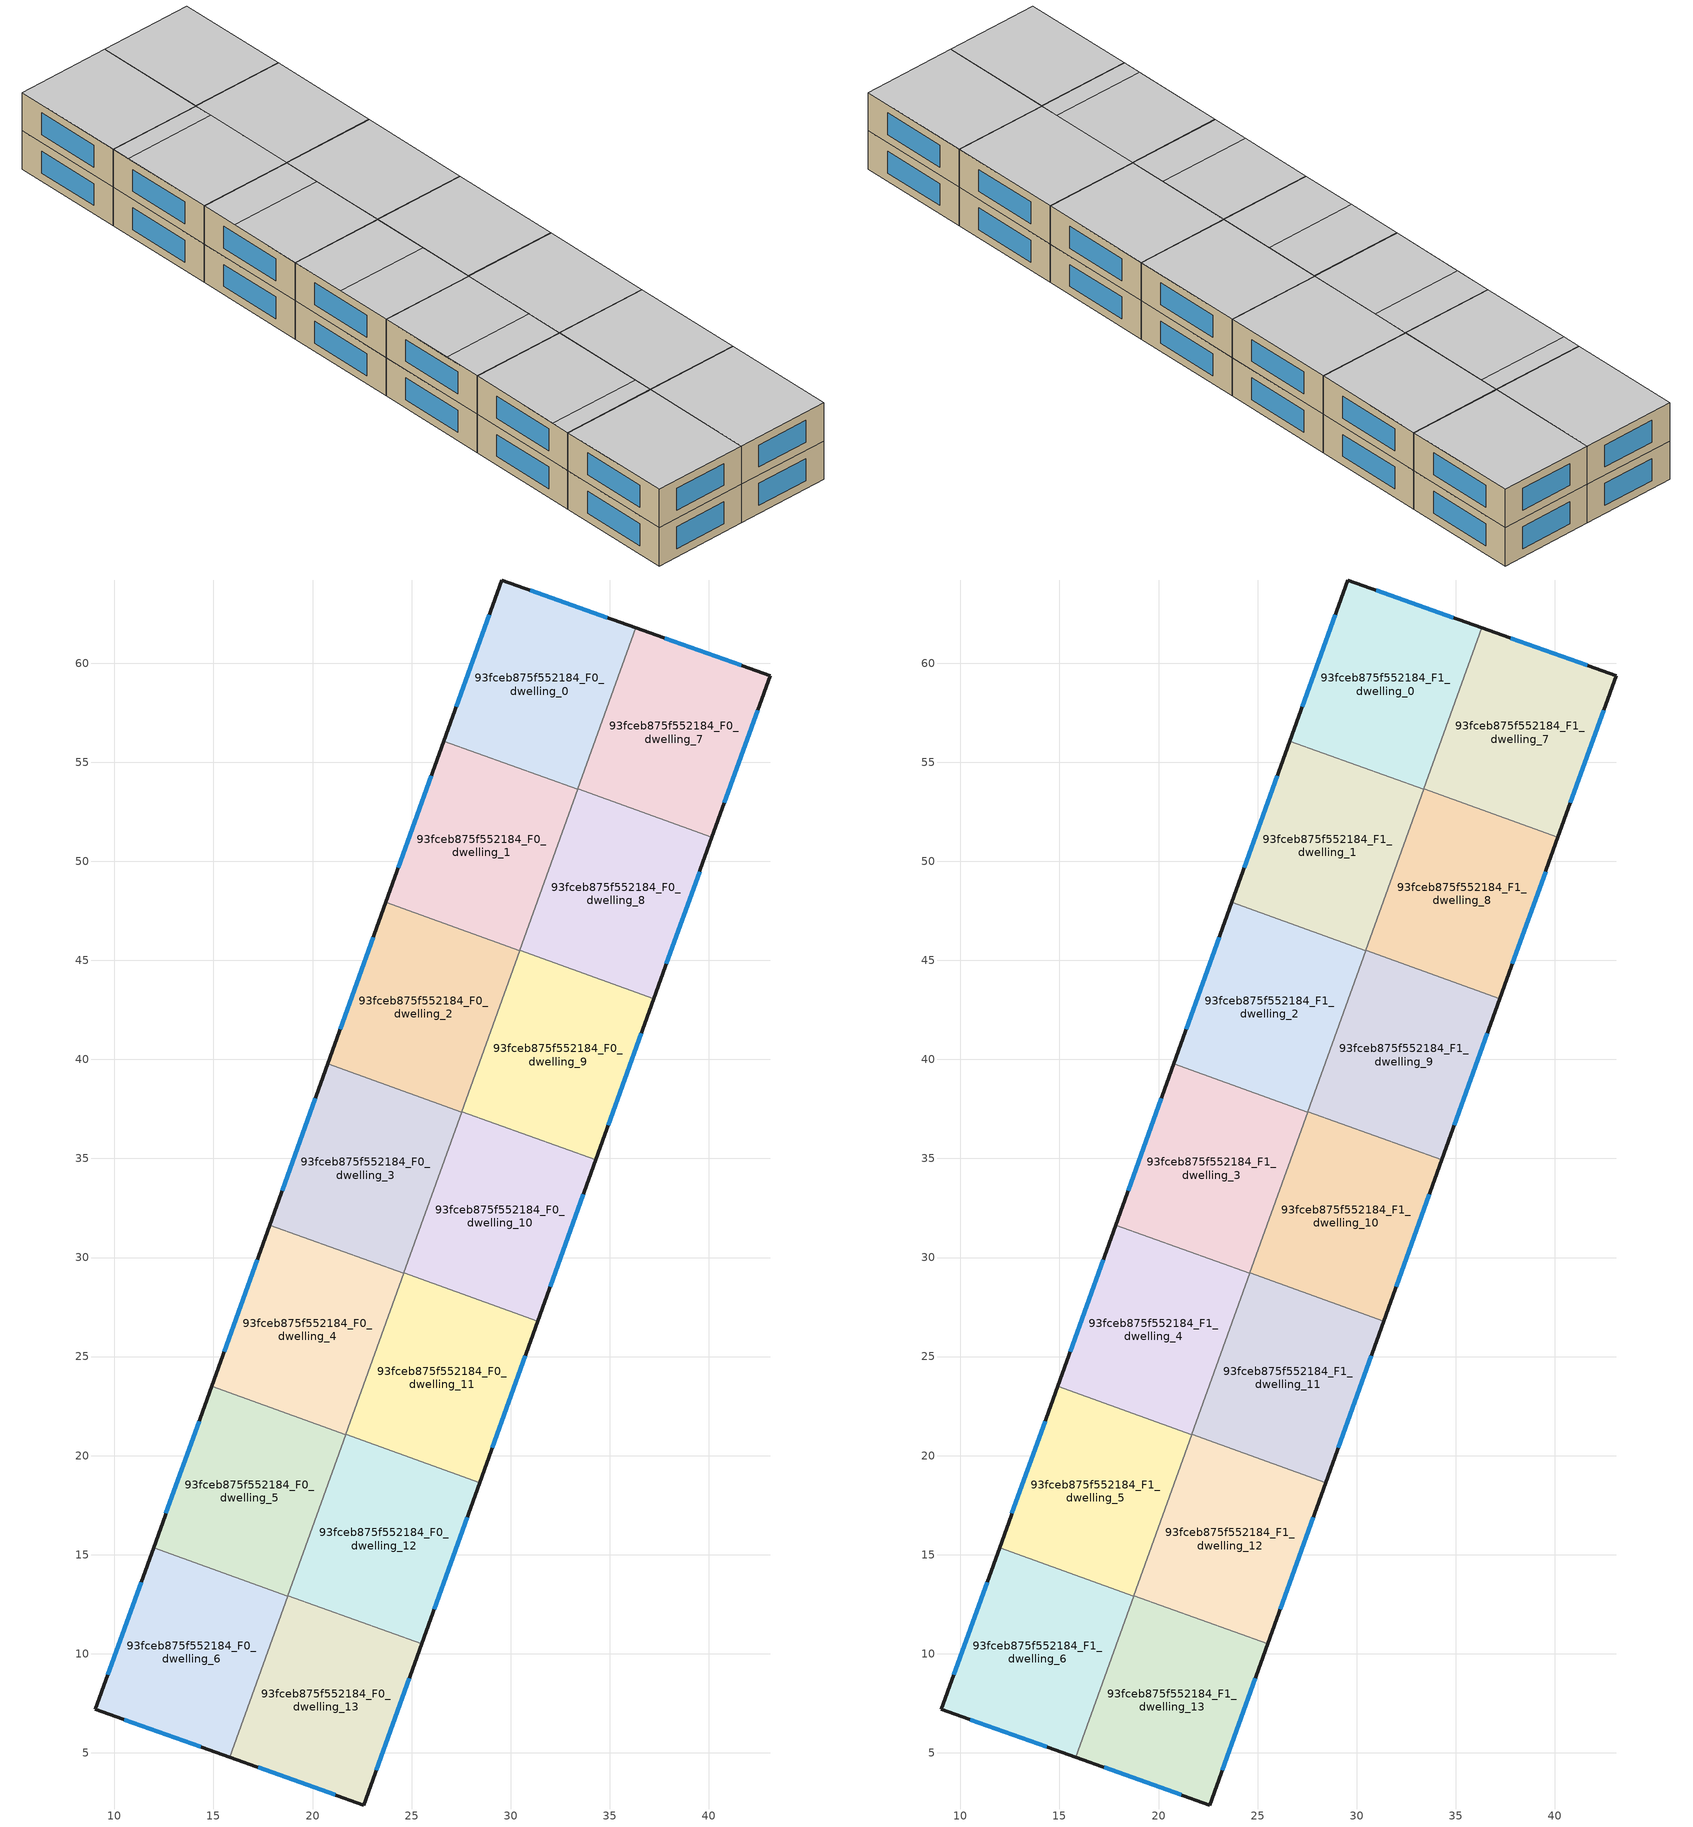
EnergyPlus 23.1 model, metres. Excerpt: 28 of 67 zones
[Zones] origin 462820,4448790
93fceb875f552184_F0_dwelling_0
 floor ground (EU_floor_Construction): 36.32,61.79 33.39,53.63 26.62,56.07 29.55,64.2 z0
 wall outside (EU_wall_Construction): 36.32,61.79 29.55,64.2 26.62,56.07 z0:3
 wall to 93fceb875f552184_F0_dwelling_1 (EU_wall_Construction): 26.62,56.07 33.39,53.63 z0:3
 wall to 93fceb875f552184_F0_dwelling_7 (EU_wall_Construction): 33.4,53.65 36.32,61.79 z0:3
 wall to 93fceb875f552184_F0_dwelling_8 (EU_wall_Construction): 33.39,53.63 33.4,53.65 z0:3
 window (EU_Window_Construction): 34.87,62.3 31,63.68 / 28.92,62.46 27.25,57.81 z0.64:2.36
93fceb875f552184_F0_dwelling_1
 floor ground (EU_floor_Construction): 33.39,53.63 30.46,45.49 23.69,47.92 26.62,56.07 z0
 wall outside (EU_wall_Construction): 26.62,56.07 23.69,47.92 z0:3
 wall to 93fceb875f552184_F0_dwelling_2 (EU_wall_Construction): 23.69,47.92 30.46,45.49 z0:3
 wall to 93fceb875f552184_F0_dwelling_8 (EU_wall_Construction): 30.47,45.51 33.39,53.63 z0:3
 wall to 93fceb875f552184_F0_dwelling_9 (EU_wall_Construction): 30.46,45.49 30.47,45.51 z0:3
 window (EU_Window_Construction): 26,54.32 24.32,49.67 z0.64:2.36
93fceb875f552184_F0_dwelling_10
 floor ground (EU_floor_Construction): 34.3,34.93 31.37,26.79 24.61,29.22 27.54,37.37 z0
 wall outside (EU_wall_Construction): 31.37,26.79 34.3,34.93 z0:3
 wall to 93fceb875f552184_F0_dwelling_9 (EU_wall_Construction): 34.3,34.93 27.54,37.37 z0:3
 wall to 93fceb875f552184_F0_dwelling_11 (EU_wall_Construction): 24.61,29.22 31.37,26.79 z0:3
 wall to 93fceb875f552184_F0_dwelling_3 (EU_wall_Construction): 27.53,37.35 24.61,29.22 z0:3
 wall to 93fceb875f552184_F0_dwelling_2 (EU_wall_Construction): 27.54,37.37 27.53,37.35 z0:3
 window (EU_Window_Construction): 32,28.53 33.68,33.19 z0.64:2.36
93fceb875f552184_F0_dwelling_11
 floor ground (EU_floor_Construction): 31.37,26.79 28.44,18.64 21.68,21.08 24.61,29.22 z0
 wall outside (EU_wall_Construction): 28.44,18.64 31.37,26.79 z0:3
 wall to 93fceb875f552184_F0_dwelling_12 (EU_wall_Construction): 21.68,21.08 28.44,18.64 z0:3
 wall to 93fceb875f552184_F0_dwelling_4 (EU_wall_Construction): 24.6,29.2 21.68,21.08 z0:3
 wall to 93fceb875f552184_F0_dwelling_3 (EU_wall_Construction): 24.61,29.22 24.6,29.2 z0:3
 window (EU_Window_Construction): 29.07,20.39 30.75,25.04 z0.64:2.36
93fceb875f552184_F0_dwelling_12
 floor ground (EU_floor_Construction): 28.44,18.64 25.52,10.5 18.75,12.93 21.68,21.08 z0
 wall outside (EU_wall_Construction): 25.52,10.5 28.44,18.64 z0:3
 wall to 93fceb875f552184_F0_dwelling_13 (EU_wall_Construction): 18.75,12.93 25.52,10.5 z0:3
 wall to 93fceb875f552184_F0_dwelling_5 (EU_wall_Construction): 21.67,21.06 18.75,12.93 z0:3
 wall to 93fceb875f552184_F0_dwelling_4 (EU_wall_Construction): 21.68,21.08 21.67,21.06 z0:3
 window (EU_Window_Construction): 26.14,12.24 27.82,16.9 z0.64:2.36
93fceb875f552184_F0_dwelling_13
 floor ground (EU_floor_Construction): 25.52,10.5 22.59,2.37 15.82,4.78 18.75,12.93 z0
 wall outside (EU_wall_Construction): 15.82,4.78 22.59,2.37 25.52,10.5 z0:3
 wall to 93fceb875f552184_F0_dwelling_6 (EU_wall_Construction): 18.74,12.91 15.82,4.78 z0:3
 wall to 93fceb875f552184_F0_dwelling_5 (EU_wall_Construction): 18.75,12.93 18.74,12.91 z0:3
 window (EU_Window_Construction): 23.22,4.11 24.89,8.76 / 17.27,4.26 21.14,2.88 z0.64:2.36
93fceb875f552184_F0_dwelling_2
 floor ground (EU_floor_Construction): 30.46,45.49 27.53,37.34 20.76,39.78 23.69,47.92 z0
 wall outside (EU_wall_Construction): 23.69,47.92 20.76,39.78 z0:3
 wall to 93fceb875f552184_F0_dwelling_3 (EU_wall_Construction): 20.76,39.78 27.53,37.34 z0:3
 wall to 93fceb875f552184_F0_dwelling_9 (EU_wall_Construction): 27.54,37.36 30.46,45.49 z0:3
 window (EU_Window_Construction): 23.07,46.18 21.39,41.52 z0.64:2.36
93fceb875f552184_F0_dwelling_3
 floor ground (EU_floor_Construction): 27.53,37.34 24.6,29.2 17.84,31.63 20.76,39.78 z0
 wall outside (EU_wall_Construction): 20.76,39.78 17.84,31.63 z0:3
 wall to 93fceb875f552184_F0_dwelling_4 (EU_wall_Construction): 17.84,31.63 24.6,29.2 z0:3
 window (EU_Window_Construction): 20.14,38.03 18.46,33.38 z0.64:2.36
93fceb875f552184_F0_dwelling_4
 floor ground (EU_floor_Construction): 24.6,29.2 21.67,21.06 14.91,23.49 17.84,31.63 z0
 wall outside (EU_wall_Construction): 17.84,31.63 14.91,23.49 z0:3
 wall to 93fceb875f552184_F0_dwelling_5 (EU_wall_Construction): 14.91,23.49 21.67,21.06 z0:3
 window (EU_Window_Construction): 17.21,29.89 15.53,25.24 z0.64:2.36
93fceb875f552184_F0_dwelling_5
 floor ground (EU_floor_Construction): 21.67,21.06 18.74,12.91 11.98,15.35 14.91,23.49 z0
 wall outside (EU_wall_Construction): 14.91,23.49 11.98,15.35 z0:3
 wall to 93fceb875f552184_F0_dwelling_6 (EU_wall_Construction): 11.98,15.35 18.74,12.91 z0:3
 window (EU_Window_Construction): 14.28,21.75 12.6,17.09 z0.64:2.36
93fceb875f552184_F0_dwelling_6
 floor ground (EU_floor_Construction): 18.74,12.91 15.82,4.78 9.04,7.19 11.98,15.35 z0
 wall outside (EU_wall_Construction): 11.98,15.35 9.04,7.19 15.82,4.78 z0:3
 window (EU_Window_Construction): 10.49,6.68 14.37,5.3 / 11.35,13.6 9.67,8.94 z0.64:2.36
93fceb875f552184_F0_dwelling_7
 floor ground (EU_floor_Construction): 43.09,59.37 40.16,51.22 33.4,53.65 36.32,61.79 z0
 wall outside (EU_wall_Construction): 40.16,51.22 43.09,59.37 36.32,61.79 z0:3
 wall to 93fceb875f552184_F0_dwelling_8 (EU_wall_Construction): 33.4,53.65 40.16,51.22 z0:3
 window (EU_Window_Construction): 41.64,59.89 37.77,61.27 / 40.79,52.96 42.47,57.63 z0.64:2.36
93fceb875f552184_F0_dwelling_8
 floor ground (EU_floor_Construction): 40.16,51.22 37.23,43.07 30.47,45.51 33.4,53.65 z0
 wall outside (EU_wall_Construction): 37.23,43.07 40.16,51.22 z0:3
 wall to 93fceb875f552184_F0_dwelling_9 (EU_wall_Construction): 30.47,45.51 37.23,43.07 z0:3
 window (EU_Window_Construction): 37.86,44.82 39.53,49.47 z0.64:2.36
93fceb875f552184_F0_dwelling_9
 floor ground (EU_floor_Construction): 37.23,43.07 34.3,34.93 27.54,37.37 30.47,45.51 z0
 wall outside (EU_wall_Construction): 34.3,34.93 37.23,43.07 z0:3
 window (EU_Window_Construction): 34.93,36.68 36.61,41.33 z0.64:2.36
93fceb875f552184_F1_dwelling_0
 floor to 93fceb875f552184_F0_dwelling_0 (EU_floor_Construction): 36.32,61.79 33.39,53.63 26.62,56.07 29.55,64.2 z3
 wall outside (EU_wall_Construction): 36.32,61.79 29.55,64.2 26.62,56.07 z3:6
 wall to 93fceb875f552184_F1_dwelling_1 (EU_wall_Construction): 26.62,56.07 33.39,53.63 z3:6
 wall to 93fceb875f552184_F1_dwelling_7 (EU_wall_Construction): 33.4,53.65 36.32,61.79 z3:6
 wall to 93fceb875f552184_F1_dwelling_8 (EU_wall_Construction): 33.39,53.63 33.4,53.65 z3:6
 window (EU_Window_Construction): 34.87,62.3 31,63.68 / 28.92,62.46 27.25,57.81 z3.64:5.36
 ceiling to 93fceb875f552184_F2_dwelling_0 (EU_floor_Construction): 33.39,53.63 36.32,61.79 29.55,64.2 26.62,56.07 z6
93fceb875f552184_F1_dwelling_1
 floor to 93fceb875f552184_F0_dwelling_1 (EU_floor_Construction): 33.39,53.63 30.46,45.49 23.69,47.92 26.62,56.07 z3
 wall outside (EU_wall_Construction): 26.62,56.07 23.69,47.92 z3:6
 wall to 93fceb875f552184_F1_dwelling_2 (EU_wall_Construction): 23.69,47.92 30.46,45.49 z3:6
 wall to 93fceb875f552184_F1_dwelling_8 (EU_wall_Construction): 30.47,45.51 33.39,53.63 z3:6
 wall to 93fceb875f552184_F1_dwelling_9 (EU_wall_Construction): 30.46,45.49 30.47,45.51 z3:6
 window (EU_Window_Construction): 26,54.32 24.32,49.67 z3.64:5.36
 ceiling to 93fceb875f552184_F2_dwelling_1 (EU_floor_Construction): 30.46,45.49 32.9,52.28 26.14,54.71 23.69,47.92 z6
 ceiling to 93fceb875f552184_F2_dwelling_0 (EU_floor_Construction): 32.9,52.28 33.39,53.63 26.62,56.07 26.14,54.71 z6
93fceb875f552184_F1_dwelling_10
 floor to 93fceb875f552184_F0_dwelling_10 (EU_floor_Construction): 34.3,34.93 31.37,26.79 24.61,29.22 27.54,37.37 z3
 wall outside (EU_wall_Construction): 31.37,26.79 34.3,34.93 z3:6
 wall to 93fceb875f552184_F1_dwelling_9 (EU_wall_Construction): 34.3,34.93 27.54,37.37 z3:6
 wall to 93fceb875f552184_F1_dwelling_11 (EU_wall_Construction): 24.61,29.22 31.37,26.79 z3:6
 wall to 93fceb875f552184_F1_dwelling_3 (EU_wall_Construction): 27.53,37.35 24.61,29.22 z3:6
 wall to 93fceb875f552184_F1_dwelling_2 (EU_wall_Construction): 27.54,37.37 27.53,37.35 z3:6
 window (EU_Window_Construction): 32,28.53 33.68,33.19 z3.64:5.36
 ceiling to 93fceb875f552184_F2_dwelling_9 (EU_floor_Construction): 31.37,26.79 34.3,34.93 27.54,37.37 24.61,29.22 z6
93fceb875f552184_F1_dwelling_11
 floor to 93fceb875f552184_F0_dwelling_11 (EU_floor_Construction): 31.37,26.79 28.44,18.64 21.68,21.08 24.61,29.22 z3
 wall outside (EU_wall_Construction): 28.44,18.64 31.37,26.79 z3:6
 wall to 93fceb875f552184_F1_dwelling_12 (EU_wall_Construction): 21.68,21.08 28.44,18.64 z3:6
 wall to 93fceb875f552184_F1_dwelling_4 (EU_wall_Construction): 24.6,29.2 21.68,21.08 z3:6
 wall to 93fceb875f552184_F1_dwelling_3 (EU_wall_Construction): 24.61,29.22 24.6,29.2 z3:6
 window (EU_Window_Construction): 29.07,20.39 30.75,25.04 z3.64:5.36
 ceiling to 93fceb875f552184_F2_dwelling_10 (EU_floor_Construction): 28.44,18.64 31.37,26.79 24.61,29.22 21.68,21.08 z6
93fceb875f552184_F1_dwelling_12
 floor to 93fceb875f552184_F0_dwelling_12 (EU_floor_Construction): 28.44,18.64 25.52,10.5 18.75,12.93 21.68,21.08 z3
 wall outside (EU_wall_Construction): 25.52,10.5 28.44,18.64 z3:6
 wall to 93fceb875f552184_F1_dwelling_13 (EU_wall_Construction): 18.75,12.93 25.52,10.5 z3:6
 wall to 93fceb875f552184_F1_dwelling_5 (EU_wall_Construction): 21.67,21.06 18.75,12.93 z3:6
 wall to 93fceb875f552184_F1_dwelling_4 (EU_wall_Construction): 21.68,21.08 21.67,21.06 z3:6
 window (EU_Window_Construction): 26.14,12.24 27.82,16.9 z3.64:5.36
 ceiling to 93fceb875f552184_F2_dwelling_11 (EU_floor_Construction): 25.52,10.5 28.44,18.64 21.68,21.08 18.75,12.93 z6
93fceb875f552184_F1_dwelling_13
 floor to 93fceb875f552184_F0_dwelling_13 (EU_floor_Construction): 25.52,10.5 22.59,2.37 15.82,4.78 18.75,12.93 z3
 wall outside (EU_wall_Construction): 15.82,4.78 22.59,2.37 25.52,10.5 z3:6
 wall to 93fceb875f552184_F1_dwelling_6 (EU_wall_Construction): 18.74,12.91 15.82,4.78 z3:6
 wall to 93fceb875f552184_F1_dwelling_5 (EU_wall_Construction): 18.75,12.93 18.74,12.91 z3:6
 window (EU_Window_Construction): 23.22,4.11 24.89,8.76 / 17.27,4.26 21.14,2.88 z3.64:5.36
 ceiling to 93fceb875f552184_F2_dwelling_12 (EU_floor_Construction): 22.59,2.37 25.52,10.5 18.75,12.93 15.82,4.78 z6
93fceb875f552184_F1_dwelling_2
 floor to 93fceb875f552184_F0_dwelling_2 (EU_floor_Construction): 30.46,45.49 27.53,37.34 20.76,39.78 23.69,47.92 z3
 wall outside (EU_wall_Construction): 23.69,47.92 20.76,39.78 z3:6
 wall to 93fceb875f552184_F1_dwelling_3 (EU_wall_Construction): 20.76,39.78 27.53,37.34 z3:6
 wall to 93fceb875f552184_F1_dwelling_9 (EU_wall_Construction): 27.54,37.36 30.46,45.49 z3:6
 window (EU_Window_Construction): 23.07,46.18 21.39,41.52 z3.64:5.36
 ceiling to 93fceb875f552184_F2_dwelling_2 (EU_floor_Construction): 27.53,37.35 29.48,42.77 22.72,45.21 20.76,39.78 z6
 ceiling to 93fceb875f552184_F2_dwelling_1 (EU_floor_Construction): 29.48,42.77 30.46,45.49 23.69,47.92 22.72,45.21 z6
93fceb875f552184_F1_dwelling_3
 floor to 93fceb875f552184_F0_dwelling_3 (EU_floor_Construction): 27.53,37.34 24.6,29.2 17.84,31.63 20.76,39.78 z3
 wall outside (EU_wall_Construction): 20.76,39.78 17.84,31.63 z3:6
 wall to 93fceb875f552184_F1_dwelling_4 (EU_wall_Construction): 17.84,31.63 24.6,29.2 z3:6
 window (EU_Window_Construction): 20.14,38.03 18.46,33.38 z3.64:5.36
 ceiling to 93fceb875f552184_F2_dwelling_3 (EU_floor_Construction): 24.6,29.2 26.06,33.27 19.3,35.71 17.84,31.63 z6
 ceiling to 93fceb875f552184_F2_dwelling_2 (EU_floor_Construction): 26.06,33.27 27.53,37.35 20.76,39.78 19.3,35.71 z6
93fceb875f552184_F1_dwelling_4
 floor to 93fceb875f552184_F0_dwelling_4 (EU_floor_Construction): 24.6,29.2 21.67,21.06 14.91,23.49 17.84,31.63 z3
 wall outside (EU_wall_Construction): 17.84,31.63 14.91,23.49 z3:6
 wall to 93fceb875f552184_F1_dwelling_5 (EU_wall_Construction): 14.91,23.49 21.67,21.06 z3:6
 window (EU_Window_Construction): 17.21,29.89 15.53,25.24 z3.64:5.36
 ceiling to 93fceb875f552184_F2_dwelling_4 (EU_floor_Construction): 21.67,21.06 22.65,23.77 15.88,26.21 14.91,23.49 z6
 ceiling to 93fceb875f552184_F2_dwelling_3 (EU_floor_Construction): 22.65,23.77 24.6,29.2 17.84,31.63 15.88,26.21 z6
93fceb875f552184_F1_dwelling_5
 floor to 93fceb875f552184_F0_dwelling_5 (EU_floor_Construction): 21.67,21.06 18.74,12.91 11.98,15.35 14.91,23.49 z3
 wall outside (EU_wall_Construction): 14.91,23.49 11.98,15.35 z3:6
 wall to 93fceb875f552184_F1_dwelling_6 (EU_wall_Construction): 11.98,15.35 18.74,12.91 z3:6
 window (EU_Window_Construction): 14.28,21.75 12.6,17.09 z3.64:5.36
 ceiling to 93fceb875f552184_F2_dwelling_5 (EU_floor_Construction): 18.74,12.91 19.23,14.27 12.46,16.7 11.98,15.35 z6
 ceiling to 93fceb875f552184_F2_dwelling_4 (EU_floor_Construction): 19.23,14.27 21.67,21.06 14.91,23.49 12.46,16.7 z6
93fceb875f552184_F1_dwelling_6
 floor to 93fceb875f552184_F0_dwelling_6 (EU_floor_Construction): 18.74,12.91 15.82,4.78 9.04,7.19 11.98,15.35 z3
 wall outside (EU_wall_Construction): 11.98,15.35 9.04,7.19 15.82,4.78 z3:6
 window (EU_Window_Construction): 10.49,6.68 14.37,5.3 / 11.35,13.6 9.67,8.94 z3.64:5.36
 ceiling to 93fceb875f552184_F2_dwelling_5 (EU_floor_Construction): 15.82,4.78 18.74,12.91 11.98,15.35 9.04,7.19 z6
93fceb875f552184_F1_dwelling_7
 floor to 93fceb875f552184_F0_dwelling_7 (EU_floor_Construction): 43.09,59.37 40.16,51.22 33.4,53.65 36.32,61.79 z3
 wall outside (EU_wall_Construction): 40.16,51.22 43.09,59.37 36.32,61.79 z3:6
 wall to 93fceb875f552184_F1_dwelling_8 (EU_wall_Construction): 33.4,53.65 40.16,51.22 z3:6
 window (EU_Window_Construction): 41.64,59.89 37.77,61.27 / 40.79,52.96 42.47,57.63 z3.64:5.36
 ceiling to 93fceb875f552184_F2_dwelling_6 (EU_floor_Construction): 40.16,51.22 43.09,59.37 36.32,61.79 33.4,53.65 z6
93fceb875f552184_F1_dwelling_8
 floor to 93fceb875f552184_F0_dwelling_8 (EU_floor_Construction): 40.16,51.22 37.23,43.07 30.47,45.51 33.4,53.65 z3
 wall outside (EU_wall_Construction): 37.23,43.07 40.16,51.22 z3:6
 wall to 93fceb875f552184_F1_dwelling_9 (EU_wall_Construction): 30.47,45.51 37.23,43.07 z3:6
 window (EU_Window_Construction): 37.86,44.82 39.53,49.47 z3.64:5.36
 ceiling to 93fceb875f552184_F2_dwelling_7 (EU_floor_Construction): 37.23,43.07 40.16,51.22 33.4,53.65 30.47,45.51 z6
93fceb875f552184_F1_dwelling_9
 floor to 93fceb875f552184_F0_dwelling_9 (EU_floor_Construction): 37.23,43.07 34.3,34.93 27.54,37.37 30.47,45.51 z3
 wall outside (EU_wall_Construction): 34.3,34.93 37.23,43.07 z3:6
 window (EU_Window_Construction): 34.93,36.68 36.61,41.33 z3.64:5.36
 ceiling to 93fceb875f552184_F2_dwelling_8 (EU_floor_Construction): 34.3,34.93 37.23,43.07 30.47,45.51 27.54,37.37 z6
[Building]
EU S2 Campaign: North Axis=0; Terrain=City; Solar Distribution=FullExterior
[Site:Location]
Yerevan-Zvartnots.Intl.AP: Latitude=40.15; Longitude=44.383; Time Zone=4; Elevation=854
[SizingPeriod:WeatherFileDays]
AnnualSizingPeriod: Begin Month=1; Begin Day of Month=1; End Month=12; End Day of Month=31; Day of Week for Start Day=Monday; Use Weather File Daylight Saving Period=No; Use Weather File Rain and Snow Indicators=No
[MATERIAL]
EU_InternalMass_Material: Roughness=MediumRough; Thickness=0.1; Conductivity=1; Density=1800; Specific Heat=900; Thermal Absorptance=0.9; Solar Absorptance=0.7; Visible Absorptance=0.7
[MATERIAL:NOMASS] Roughness=MediumRough; Thermal Absorptance=0.9; Solar Absorptance=0.7; Visible Absorptance=0.7
Name | Thermal Resistance
EU_wall_NoMass | 1.05043
EU_floor_NoMass | 0.478065
[WINDOWMATERIAL:SIMPLEGLAZINGSYSTEM]
EU_Window_SimpleGlazing: UFactor=2.5566; Solar Heat Gain Coefficient=0.75; Visible Transmittance=0.75
[CONSTRUCTION]
EU_wall_Construction: EU_wall_NoMass
EU_floor_Construction: EU_floor_NoMass
EU_Window_Construction: EU_Window_SimpleGlazing
EU_InternalMass_Construction: EU_InternalMass_Material
[ZONE] Type=1; Multiplier=1; Ceiling Height=autocalculate; Floor Area=autocalculate; Part of Total Floor Area=Yes
Name | Volume
93fceb875f552184_F0_dwelling_0; 93fceb875f552184_F1_dwelling_0; 93fceb875f552184_F0_dwelling_6; 93fceb875f552184_F1_dwelling_6 | 186.696
93fceb875f552184_F0_dwelling_1; 93fceb875f552184_F1_dwelling_1; 93fceb875f552184_F0_dwelling_2; 93fceb875f552184_F1_dwelling_2 | 186.686
93fceb875f552184_F0_dwelling_10; 93fceb875f552184_F1_dwelling_10; 93fceb875f552184_F0_dwelling_11; 93fceb875f552184_F1_dwelling_11; 93fceb875f552184_F0_dwelling_7; 93fceb875f552184_F1_dwelling_7; 93fceb875f552184_F0_dwelling_8; 93fceb875f552184_F1_dwelling_8 | 186.71
93fceb875f552184_F0_dwelling_12; 93fceb875f552184_F1_dwelling_12; 93fceb875f552184_F0_dwelling_5; 93fceb875f552184_F1_dwelling_5 | 186.695
93fceb875f552184_F0_dwelling_13; 93fceb875f552184_F1_dwelling_13; 93fceb875f552184_F0_dwelling_9; 93fceb875f552184_F1_dwelling_9 | 186.69
93fceb875f552184_F0_dwelling_3; 93fceb875f552184_F1_dwelling_3 | 186.671
93fceb875f552184_F0_dwelling_4; 93fceb875f552184_F1_dwelling_4 | 186.672
[INTERNALMASS] Construction=EU_InternalMass_Construction
Name | Zone or ZoneList | Surface Area
93fceb875f552184_F0_dwelling_0_EU_InternalMass | 93fceb875f552184_F0_dwelling_0 | 62.2319
93fceb875f552184_F0_dwelling_1_EU_InternalMass | 93fceb875f552184_F0_dwelling_1 | 62.2286
93fceb875f552184_F0_dwelling_2_EU_InternalMass | 93fceb875f552184_F0_dwelling_2 | 62.2286
93fceb875f552184_F0_dwelling_3_EU_InternalMass | 93fceb875f552184_F0_dwelling_3 | 62.2238
93fceb875f552184_F0_dwelling_4_EU_InternalMass | 93fceb875f552184_F0_dwelling_4 | 62.2238
93fceb875f552184_F0_dwelling_5_EU_InternalMass | 93fceb875f552184_F0_dwelling_5 | 62.2315
93fceb875f552184_F0_dwelling_6_EU_InternalMass | 93fceb875f552184_F0_dwelling_6 | 62.2319
93fceb875f552184_F0_dwelling_7_EU_InternalMass | 93fceb875f552184_F0_dwelling_7 | 62.2368
93fceb875f552184_F0_dwelling_8_EU_InternalMass | 93fceb875f552184_F0_dwelling_8 | 62.2368
93fceb875f552184_F0_dwelling_9_EU_InternalMass | 93fceb875f552184_F0_dwelling_9 | 62.23
93fceb875f552184_F0_dwelling_10_EU_InternalMass | 93fceb875f552184_F0_dwelling_10 | 62.2368
93fceb875f552184_F0_dwelling_11_EU_InternalMass | 93fceb875f552184_F0_dwelling_11 | 62.2368
93fceb875f552184_F0_dwelling_12_EU_InternalMass | 93fceb875f552184_F0_dwelling_12 | 62.2315
93fceb875f552184_F0_dwelling_13_EU_InternalMass | 93fceb875f552184_F0_dwelling_13 | 62.23
93fceb875f552184_F1_dwelling_0_EU_InternalMass | 93fceb875f552184_F1_dwelling_0 | 62.2319
93fceb875f552184_F1_dwelling_1_EU_InternalMass | 93fceb875f552184_F1_dwelling_1 | 62.2286
93fceb875f552184_F1_dwelling_2_EU_InternalMass | 93fceb875f552184_F1_dwelling_2 | 62.2286
93fceb875f552184_F1_dwelling_3_EU_InternalMass | 93fceb875f552184_F1_dwelling_3 | 62.2238
93fceb875f552184_F1_dwelling_4_EU_InternalMass | 93fceb875f552184_F1_dwelling_4 | 62.2238
93fceb875f552184_F1_dwelling_5_EU_InternalMass | 93fceb875f552184_F1_dwelling_5 | 62.2315
93fceb875f552184_F1_dwelling_6_EU_InternalMass | 93fceb875f552184_F1_dwelling_6 | 62.2319
93fceb875f552184_F1_dwelling_7_EU_InternalMass | 93fceb875f552184_F1_dwelling_7 | 62.2368
93fceb875f552184_F1_dwelling_8_EU_InternalMass | 93fceb875f552184_F1_dwelling_8 | 62.2368
93fceb875f552184_F1_dwelling_9_EU_InternalMass | 93fceb875f552184_F1_dwelling_9 | 62.23
93fceb875f552184_F1_dwelling_10_EU_InternalMass | 93fceb875f552184_F1_dwelling_10 | 62.2368
93fceb875f552184_F1_dwelling_11_EU_InternalMass | 93fceb875f552184_F1_dwelling_11 | 62.2368
93fceb875f552184_F1_dwelling_12_EU_InternalMass | 93fceb875f552184_F1_dwelling_12 | 62.2315
93fceb875f552184_F1_dwelling_13_EU_InternalMass | 93fceb875f552184_F1_dwelling_13 | 62.23
[OTHEREQUIPMENT] Fuel Type=Electricity; Design Level Calculation Method=Watts/Area; Power per Zone Floor Area=1; Fraction Latent=0; Fraction Radiant=0; Fraction Lost=0; Carbon Dioxide Generation Rate=0; EndUse Subcategory=EU_Step8_InternalGains
Name | Zone or ZoneList or Space or SpaceList | Schedule
EU_Step8_InternalGain_93fceb875f552184_F0_dwelling_0_f000 | 93fceb875f552184_F0_dwelling_0 | EU_Step8_GainSchedule_93fceb875f552184_F0_dwelling_0_f000
EU_Step8_InternalGain_93fceb875f552184_F0_dwelling_1_f000 | 93fceb875f552184_F0_dwelling_1 | EU_Step8_GainSchedule_93fceb875f552184_F0_dwelling_1_f000
EU_Step8_InternalGain_93fceb875f552184_F0_dwelling_2_f000 | 93fceb875f552184_F0_dwelling_2 | EU_Step8_GainSchedule_93fceb875f552184_F0_dwelling_2_f000
EU_Step8_InternalGain_93fceb875f552184_F0_dwelling_3_f000 | 93fceb875f552184_F0_dwelling_3 | EU_Step8_GainSchedule_93fceb875f552184_F0_dwelling_3_f000
EU_Step8_InternalGain_93fceb875f552184_F0_dwelling_4_f000 | 93fceb875f552184_F0_dwelling_4 | EU_Step8_GainSchedule_93fceb875f552184_F0_dwelling_4_f000
EU_Step8_InternalGain_93fceb875f552184_F0_dwelling_5_f000 | 93fceb875f552184_F0_dwelling_5 | EU_Step8_GainSchedule_93fceb875f552184_F0_dwelling_5_f000
EU_Step8_InternalGain_93fceb875f552184_F0_dwelling_6_f000 | 93fceb875f552184_F0_dwelling_6 | EU_Step8_GainSchedule_93fceb875f552184_F0_dwelling_6_f000
EU_Step8_InternalGain_93fceb875f552184_F0_dwelling_7_f000 | 93fceb875f552184_F0_dwelling_7 | EU_Step8_GainSchedule_93fceb875f552184_F0_dwelling_7_f000
EU_Step8_InternalGain_93fceb875f552184_F0_dwelling_8_f000 | 93fceb875f552184_F0_dwelling_8 | EU_Step8_GainSchedule_93fceb875f552184_F0_dwelling_8_f000
EU_Step8_InternalGain_93fceb875f552184_F0_dwelling_9_f000 | 93fceb875f552184_F0_dwelling_9 | EU_Step8_GainSchedule_93fceb875f552184_F0_dwelling_9_f000
EU_Step8_InternalGain_93fceb875f552184_F0_dwelling_10_f000 | 93fceb875f552184_F0_dwelling_10 | EU_Step8_GainSchedule_93fceb875f552184_F0_dwelling_10_f000
EU_Step8_InternalGain_93fceb875f552184_F0_dwelling_11_f000 | 93fceb875f552184_F0_dwelling_11 | EU_Step8_GainSchedule_93fceb875f552184_F0_dwelling_11_f000
EU_Step8_InternalGain_93fceb875f552184_F0_dwelling_12_f000 | 93fceb875f552184_F0_dwelling_12 | EU_Step8_GainSchedule_93fceb875f552184_F0_dwelling_12_f000
EU_Step8_InternalGain_93fceb875f552184_F0_dwelling_13_f000 | 93fceb875f552184_F0_dwelling_13 | EU_Step8_GainSchedule_93fceb875f552184_F0_dwelling_13_f000
EU_Step8_InternalGain_93fceb875f552184_F1_dwelling_0_f000 | 93fceb875f552184_F1_dwelling_0 | EU_Step8_GainSchedule_93fceb875f552184_F1_dwelling_0_f000
EU_Step8_InternalGain_93fceb875f552184_F1_dwelling_1_f000 | 93fceb875f552184_F1_dwelling_1 | EU_Step8_GainSchedule_93fceb875f552184_F1_dwelling_1_f000
EU_Step8_InternalGain_93fceb875f552184_F1_dwelling_2_f000 | 93fceb875f552184_F1_dwelling_2 | EU_Step8_GainSchedule_93fceb875f552184_F1_dwelling_2_f000
EU_Step8_InternalGain_93fceb875f552184_F1_dwelling_3_f000 | 93fceb875f552184_F1_dwelling_3 | EU_Step8_GainSchedule_93fceb875f552184_F1_dwelling_3_f000
EU_Step8_InternalGain_93fceb875f552184_F1_dwelling_4_f000 | 93fceb875f552184_F1_dwelling_4 | EU_Step8_GainSchedule_93fceb875f552184_F1_dwelling_4_f000
EU_Step8_InternalGain_93fceb875f552184_F1_dwelling_5_f000 | 93fceb875f552184_F1_dwelling_5 | EU_Step8_GainSchedule_93fceb875f552184_F1_dwelling_5_f000
EU_Step8_InternalGain_93fceb875f552184_F1_dwelling_6_f000 | 93fceb875f552184_F1_dwelling_6 | EU_Step8_GainSchedule_93fceb875f552184_F1_dwelling_6_f000
EU_Step8_InternalGain_93fceb875f552184_F1_dwelling_7_f000 | 93fceb875f552184_F1_dwelling_7 | EU_Step8_GainSchedule_93fceb875f552184_F1_dwelling_7_f000
EU_Step8_InternalGain_93fceb875f552184_F1_dwelling_8_f000 | 93fceb875f552184_F1_dwelling_8 | EU_Step8_GainSchedule_93fceb875f552184_F1_dwelling_8_f000
EU_Step8_InternalGain_93fceb875f552184_F1_dwelling_9_f000 | 93fceb875f552184_F1_dwelling_9 | EU_Step8_GainSchedule_93fceb875f552184_F1_dwelling_9_f000
EU_Step8_InternalGain_93fceb875f552184_F1_dwelling_10_f000 | 93fceb875f552184_F1_dwelling_10 | EU_Step8_GainSchedule_93fceb875f552184_F1_dwelling_10_f000
EU_Step8_InternalGain_93fceb875f552184_F1_dwelling_11_f000 | 93fceb875f552184_F1_dwelling_11 | EU_Step8_GainSchedule_93fceb875f552184_F1_dwelling_11_f000
EU_Step8_InternalGain_93fceb875f552184_F1_dwelling_12_f000 | 93fceb875f552184_F1_dwelling_12 | EU_Step8_GainSchedule_93fceb875f552184_F1_dwelling_12_f000
EU_Step8_InternalGain_93fceb875f552184_F1_dwelling_13_f000 | 93fceb875f552184_F1_dwelling_13 | EU_Step8_GainSchedule_93fceb875f552184_F1_dwelling_13_f000
[ZONEVENTILATION:DESIGNFLOWRATE] Schedule=EU_AlwaysOn; Design Flow Rate Calculation Method=AirChanges/Hour; Air Changes per Hour=0.557805; Ventilation Type=Natural; Fan Pressure Rise=0; Fan Total Efficiency=1; Constant Term Coefficient=1; Temperature Term Coefficient=0; Velocity Term Coefficient=0; Velocity Squared Term Coefficient=0; Minimum Indoor Temperature=-100; Maximum Indoor Temperature=100; Delta Temperature=-100; Minimum Outdoor Temperature=-100; Maximum Outdoor Temperature=100; Maximum Wind Speed=40
Name | Zone or ZoneList or Space or SpaceList
EU_ConstantAir_93fceb875f552184_F0_dwelling_0 | 93fceb875f552184_F0_dwelling_0
EU_ConstantAir_93fceb875f552184_F0_dwelling_1 | 93fceb875f552184_F0_dwelling_1
EU_ConstantAir_93fceb875f552184_F0_dwelling_2 | 93fceb875f552184_F0_dwelling_2
EU_ConstantAir_93fceb875f552184_F0_dwelling_3 | 93fceb875f552184_F0_dwelling_3
EU_ConstantAir_93fceb875f552184_F0_dwelling_4 | 93fceb875f552184_F0_dwelling_4
EU_ConstantAir_93fceb875f552184_F0_dwelling_5 | 93fceb875f552184_F0_dwelling_5
EU_ConstantAir_93fceb875f552184_F0_dwelling_6 | 93fceb875f552184_F0_dwelling_6
EU_ConstantAir_93fceb875f552184_F0_dwelling_7 | 93fceb875f552184_F0_dwelling_7
EU_ConstantAir_93fceb875f552184_F0_dwelling_8 | 93fceb875f552184_F0_dwelling_8
EU_ConstantAir_93fceb875f552184_F0_dwelling_9 | 93fceb875f552184_F0_dwelling_9
EU_ConstantAir_93fceb875f552184_F0_dwelling_10 | 93fceb875f552184_F0_dwelling_10
EU_ConstantAir_93fceb875f552184_F0_dwelling_11 | 93fceb875f552184_F0_dwelling_11
EU_ConstantAir_93fceb875f552184_F0_dwelling_12 | 93fceb875f552184_F0_dwelling_12
EU_ConstantAir_93fceb875f552184_F0_dwelling_13 | 93fceb875f552184_F0_dwelling_13
EU_ConstantAir_93fceb875f552184_F1_dwelling_0 | 93fceb875f552184_F1_dwelling_0
EU_ConstantAir_93fceb875f552184_F1_dwelling_1 | 93fceb875f552184_F1_dwelling_1
EU_ConstantAir_93fceb875f552184_F1_dwelling_2 | 93fceb875f552184_F1_dwelling_2
EU_ConstantAir_93fceb875f552184_F1_dwelling_3 | 93fceb875f552184_F1_dwelling_3
EU_ConstantAir_93fceb875f552184_F1_dwelling_4 | 93fceb875f552184_F1_dwelling_4
EU_ConstantAir_93fceb875f552184_F1_dwelling_5 | 93fceb875f552184_F1_dwelling_5
EU_ConstantAir_93fceb875f552184_F1_dwelling_6 | 93fceb875f552184_F1_dwelling_6
EU_ConstantAir_93fceb875f552184_F1_dwelling_7 | 93fceb875f552184_F1_dwelling_7
EU_ConstantAir_93fceb875f552184_F1_dwelling_8 | 93fceb875f552184_F1_dwelling_8
EU_ConstantAir_93fceb875f552184_F1_dwelling_9 | 93fceb875f552184_F1_dwelling_9
EU_ConstantAir_93fceb875f552184_F1_dwelling_10 | 93fceb875f552184_F1_dwelling_10
EU_ConstantAir_93fceb875f552184_F1_dwelling_11 | 93fceb875f552184_F1_dwelling_11
EU_ConstantAir_93fceb875f552184_F1_dwelling_12 | 93fceb875f552184_F1_dwelling_12
EU_ConstantAir_93fceb875f552184_F1_dwelling_13 | 93fceb875f552184_F1_dwelling_13
[HVACTEMPLATE:THERMOSTAT] Constant Heating Setpoint=20; Constant Cooling Setpoint=50
EU_HeatOnly_93fceb875f552184_F0_dwelling_0; EU_HeatOnly_93fceb875f552184_F0_dwelling_1; EU_HeatOnly_93fceb875f552184_F0_dwelling_2; EU_HeatOnly_93fceb875f552184_F0_dwelling_3; EU_HeatOnly_93fceb875f552184_F0_dwelling_4; EU_HeatOnly_93fceb875f552184_F0_dwelling_5; EU_HeatOnly_93fceb875f552184_F0_dwelling_6; EU_HeatOnly_93fceb875f552184_F0_dwelling_7; EU_HeatOnly_93fceb875f552184_F0_dwelling_8; EU_HeatOnly_93fceb875f552184_F0_dwelling_9; EU_HeatOnly_93fceb875f552184_F0_dwelling_10; EU_HeatOnly_93fceb875f552184_F0_dwelling_11; EU_HeatOnly_93fceb875f552184_F0_dwelling_12; EU_HeatOnly_93fceb875f552184_F0_dwelling_13; EU_HeatOnly_93fceb875f552184_F1_dwelling_0; EU_HeatOnly_93fceb875f552184_F1_dwelling_1; EU_HeatOnly_93fceb875f552184_F1_dwelling_2; EU_HeatOnly_93fceb875f552184_F1_dwelling_3; EU_HeatOnly_93fceb875f552184_F1_dwelling_4; EU_HeatOnly_93fceb875f552184_F1_dwelling_5; EU_HeatOnly_93fceb875f552184_F1_dwelling_6; EU_HeatOnly_93fceb875f552184_F1_dwelling_7; EU_HeatOnly_93fceb875f552184_F1_dwelling_8; EU_HeatOnly_93fceb875f552184_F1_dwelling_9; EU_HeatOnly_93fceb875f552184_F1_dwelling_10; EU_HeatOnly_93fceb875f552184_F1_dwelling_11; EU_HeatOnly_93fceb875f552184_F1_dwelling_12; EU_HeatOnly_93fceb875f552184_F1_dwelling_13; EU_HeatOnly_93fceb875f552184_F2_dwelling_0; EU_HeatOnly_93fceb875f552184_F2_dwelling_1; EU_HeatOnly_93fceb875f552184_F2_dwelling_2; EU_HeatOnly_93fceb875f552184_F2_dwelling_3; EU_HeatOnly_93fceb875f552184_F2_dwelling_4; EU_HeatOnly_93fceb875f552184_F2_dwelling_5; EU_HeatOnly_93fceb875f552184_F2_dwelling_6; EU_HeatOnly_93fceb875f552184_F2_dwelling_7; EU_HeatOnly_93fceb875f552184_F2_dwelling_8; EU_HeatOnly_93fceb875f552184_F2_dwelling_9; EU_HeatOnly_93fceb875f552184_F2_dwelling_10; EU_HeatOnly_93fceb875f552184_F2_dwelling_11; EU_HeatOnly_93fceb875f552184_F2_dwelling_12; EU_HeatOnly_93fceb875f552184_F3_dwelling_0; EU_HeatOnly_93fceb875f552184_F3_dwelling_1; EU_HeatOnly_93fceb875f552184_F3_dwelling_2; EU_HeatOnly_93fceb875f552184_F3_dwelling_3; EU_HeatOnly_93fceb875f552184_F3_dwelling_4; EU_HeatOnly_93fceb875f552184_F3_dwelling_5; EU_HeatOnly_93fceb875f552184_F3_dwelling_6; EU_HeatOnly_93fceb875f552184_F3_dwelling_7; EU_HeatOnly_93fceb875f552184_F3_dwelling_8; EU_HeatOnly_93fceb875f552184_F3_dwelling_9; EU_HeatOnly_93fceb875f552184_F3_dwelling_10; EU_HeatOnly_93fceb875f552184_F3_dwelling_11; EU_HeatOnly_93fceb875f552184_F3_dwelling_12; EU_HeatOnly_93fceb875f552184_F4_dwelling_0; EU_HeatOnly_93fceb875f552184_F4_dwelling_1; EU_HeatOnly_93fceb875f552184_F4_dwelling_2; EU_HeatOnly_93fceb875f552184_F4_dwelling_3; EU_HeatOnly_93fceb875f552184_F4_dwelling_4; EU_HeatOnly_93fceb875f552184_F4_dwelling_5; EU_HeatOnly_93fceb875f552184_F4_dwelling_6; EU_HeatOnly_93fceb875f552184_F4_dwelling_7; EU_HeatOnly_93fceb875f552184_F4_dwelling_8; EU_HeatOnly_93fceb875f552184_F4_dwelling_9; EU_HeatOnly_93fceb875f552184_F4_dwelling_10; EU_HeatOnly_93fceb875f552184_F4_dwelling_11; EU_HeatOnly_93fceb875f552184_F4_dwelling_12
[HVACTEMPLATE:ZONE:IDEALLOADSAIRSYSTEM] System Availability Schedule=EU_AlwaysOn; Maximum Heating Supply Air Temperature=50; Minimum Cooling Supply Air Temperature=13; Maximum Heating Supply Air Humidity Ratio=0.0156; Minimum Cooling Supply Air Humidity Ratio=0.0077; Heating Limit=NoLimit; Cooling Limit=NoLimit; Heating Availability Schedule=EU_AlwaysOn; Cooling Availability Schedule=EU_CoolingOff; Dehumidification Control Type=ConstantSensibleHeatRatio; Cooling Sensible Heat Ratio=0.7; Dehumidification Setpoint=60; Humidification Control Type=None; Humidification Setpoint=30; Outdoor Air Method=None; Outdoor Air Flow Rate per Person=0.00944; Outdoor Air Flow Rate per Zone Floor Area=0; Outdoor Air Flow Rate per Zone=0; Demand Controlled Ventilation Type=None; Outdoor Air Economizer Type=NoEconomizer; Heat Recovery Type=None; Sensible Heat Recovery Effectiveness=0.7; Latent Heat Recovery Effectiveness=0.65
Name | Template Thermostat
93fceb875f552184_F0_dwelling_0 | EU_HeatOnly_93fceb875f552184_F0_dwelling_0
93fceb875f552184_F0_dwelling_1 | EU_HeatOnly_93fceb875f552184_F0_dwelling_1
93fceb875f552184_F0_dwelling_2 | EU_HeatOnly_93fceb875f552184_F0_dwelling_2
93fceb875f552184_F0_dwelling_3 | EU_HeatOnly_93fceb875f552184_F0_dwelling_3
93fceb875f552184_F0_dwelling_4 | EU_HeatOnly_93fceb875f552184_F0_dwelling_4
93fceb875f552184_F0_dwelling_5 | EU_HeatOnly_93fceb875f552184_F0_dwelling_5
93fceb875f552184_F0_dwelling_6 | EU_HeatOnly_93fceb875f552184_F0_dwelling_6
93fceb875f552184_F0_dwelling_7 | EU_HeatOnly_93fceb875f552184_F0_dwelling_7
93fceb875f552184_F0_dwelling_8 | EU_HeatOnly_93fceb875f552184_F0_dwelling_8
93fceb875f552184_F0_dwelling_9 | EU_HeatOnly_93fceb875f552184_F0_dwelling_9
93fceb875f552184_F0_dwelling_10 | EU_HeatOnly_93fceb875f552184_F0_dwelling_10
93fceb875f552184_F0_dwelling_11 | EU_HeatOnly_93fceb875f552184_F0_dwelling_11
93fceb875f552184_F0_dwelling_12 | EU_HeatOnly_93fceb875f552184_F0_dwelling_12
93fceb875f552184_F0_dwelling_13 | EU_HeatOnly_93fceb875f552184_F0_dwelling_13
93fceb875f552184_F1_dwelling_0 | EU_HeatOnly_93fceb875f552184_F1_dwelling_0
93fceb875f552184_F1_dwelling_1 | EU_HeatOnly_93fceb875f552184_F1_dwelling_1
93fceb875f552184_F1_dwelling_2 | EU_HeatOnly_93fceb875f552184_F1_dwelling_2
93fceb875f552184_F1_dwelling_3 | EU_HeatOnly_93fceb875f552184_F1_dwelling_3
93fceb875f552184_F1_dwelling_4 | EU_HeatOnly_93fceb875f552184_F1_dwelling_4
93fceb875f552184_F1_dwelling_5 | EU_HeatOnly_93fceb875f552184_F1_dwelling_5
93fceb875f552184_F1_dwelling_6 | EU_HeatOnly_93fceb875f552184_F1_dwelling_6
93fceb875f552184_F1_dwelling_7 | EU_HeatOnly_93fceb875f552184_F1_dwelling_7
93fceb875f552184_F1_dwelling_8 | EU_HeatOnly_93fceb875f552184_F1_dwelling_8
93fceb875f552184_F1_dwelling_9 | EU_HeatOnly_93fceb875f552184_F1_dwelling_9
93fceb875f552184_F1_dwelling_10 | EU_HeatOnly_93fceb875f552184_F1_dwelling_10
93fceb875f552184_F1_dwelling_11 | EU_HeatOnly_93fceb875f552184_F1_dwelling_11
93fceb875f552184_F1_dwelling_12 | EU_HeatOnly_93fceb875f552184_F1_dwelling_12
93fceb875f552184_F1_dwelling_13 | EU_HeatOnly_93fceb875f552184_F1_dwelling_13
[SIZING:ZONE] Zone Cooling Design Supply Air Temperature Input Method=SupplyAirTemperature; Zone Cooling Design Supply Air Temperature=13; Zone Heating Design Supply Air Temperature Input Method=SupplyAirTemperature; Zone Heating Design Supply Air Temperature=50; Zone Cooling Design Supply Air Humidity Ratio=0.008; Zone Heating Design Supply Air Humidity Ratio=0.008; Cooling Design Air Flow Method=DesignDay; Cooling Design Air Flow Rate=0; Cooling Minimum Air Flow per Zone Floor Area=0.000762; Cooling Minimum Air Flow=0; Cooling Minimum Air Flow Fraction=0.2; Heating Design Air Flow Method=DesignDay; Heating Design Air Flow Rate=0; Heating Maximum Air Flow per Zone Floor Area=0.002032; Heating Maximum Air Flow=0.141576; Heating Maximum Air Flow Fraction=0.3; Account for Dedicated Outdoor Air System=No; Dedicated Outdoor Air System Control Strategy=NeutralSupplyAir; Dedicated Outdoor Air Low Setpoint Temperature for Design=autosize; Dedicated Outdoor Air High Setpoint Temperature for Design=autosize; Zone Load Sizing Method=Sensible Load Only No Latent Load; Zone Latent Cooling Design Supply Air Humidity Ratio Input Method=HumidityRatioDifference; Zone Cooling Design Supply Air Humidity Ratio Difference=0.005; Zone Latent Heating Design Supply Air Humidity Ratio Input Method=HumidityRatioDifference; Zone Humidification Design Supply Air Humidity Ratio Difference=0.005
93fceb875f552184_F0_dwelling_0; 93fceb875f552184_F0_dwelling_1; 93fceb875f552184_F0_dwelling_2; 93fceb875f552184_F0_dwelling_3; 93fceb875f552184_F0_dwelling_4; 93fceb875f552184_F0_dwelling_5; 93fceb875f552184_F0_dwelling_6; 93fceb875f552184_F0_dwelling_7; 93fceb875f552184_F0_dwelling_8; 93fceb875f552184_F0_dwelling_9; 93fceb875f552184_F0_dwelling_10; 93fceb875f552184_F0_dwelling_11; 93fceb875f552184_F0_dwelling_12; 93fceb875f552184_F0_dwelling_13; 93fceb875f552184_F1_dwelling_0; 93fceb875f552184_F1_dwelling_1; 93fceb875f552184_F1_dwelling_2; 93fceb875f552184_F1_dwelling_3; 93fceb875f552184_F1_dwelling_4; 93fceb875f552184_F1_dwelling_5; 93fceb875f552184_F1_dwelling_6; 93fceb875f552184_F1_dwelling_7; 93fceb875f552184_F1_dwelling_8; 93fceb875f552184_F1_dwelling_9; 93fceb875f552184_F1_dwelling_10; 93fceb875f552184_F1_dwelling_11; 93fceb875f552184_F1_dwelling_12; 93fceb875f552184_F1_dwelling_13
[SCHEDULE:CONSTANT]
Name | Hourly Value
EU_AlwaysOn | 1
EU_CoolingOff | 0
[SCHEDULE:FILE] Column Number=1; Rows to Skip at Top=0; Number of Hours of Data=8760; Column Separator=Comma; Interpolate to Timestep=No; Minutes per Item=60; Adjust Schedule for Daylight Savings=Yes
Name | File
EU_Step8_GainSchedule_93fceb875f552184_F0_dwelling_0_f000 | ../../schedules/93fceb875f552184/93fceb875f552184_F0_dwelling_0_f000_gain.csv
EU_Step8_GainSchedule_93fceb875f552184_F0_dwelling_1_f000 | ../../schedules/93fceb875f552184/93fceb875f552184_F0_dwelling_1_f000_gain.csv
EU_Step8_GainSchedule_93fceb875f552184_F0_dwelling_2_f000 | ../../schedules/93fceb875f552184/93fceb875f552184_F0_dwelling_2_f000_gain.csv
EU_Step8_GainSchedule_93fceb875f552184_F0_dwelling_3_f000 | ../../schedules/93fceb875f552184/93fceb875f552184_F0_dwelling_3_f000_gain.csv
EU_Step8_GainSchedule_93fceb875f552184_F0_dwelling_4_f000 | ../../schedules/93fceb875f552184/93fceb875f552184_F0_dwelling_4_f000_gain.csv
EU_Step8_GainSchedule_93fceb875f552184_F0_dwelling_5_f000 | ../../schedules/93fceb875f552184/93fceb875f552184_F0_dwelling_5_f000_gain.csv
EU_Step8_GainSchedule_93fceb875f552184_F0_dwelling_6_f000 | ../../schedules/93fceb875f552184/93fceb875f552184_F0_dwelling_6_f000_gain.csv
EU_Step8_GainSchedule_93fceb875f552184_F0_dwelling_7_f000 | ../../schedules/93fceb875f552184/93fceb875f552184_F0_dwelling_7_f000_gain.csv
EU_Step8_GainSchedule_93fceb875f552184_F0_dwelling_8_f000 | ../../schedules/93fceb875f552184/93fceb875f552184_F0_dwelling_8_f000_gain.csv
EU_Step8_GainSchedule_93fceb875f552184_F0_dwelling_9_f000 | ../../schedules/93fceb875f552184/93fceb875f552184_F0_dwelling_9_f000_gain.csv
EU_Step8_GainSchedule_93fceb875f552184_F0_dwelling_10_f000 | ../../schedules/93fceb875f552184/93fceb875f552184_F0_dwelling_10_f000_gain.csv
EU_Step8_GainSchedule_93fceb875f552184_F0_dwelling_11_f000 | ../../schedules/93fceb875f552184/93fceb875f552184_F0_dwelling_11_f000_gain.csv
EU_Step8_GainSchedule_93fceb875f552184_F0_dwelling_12_f000 | ../../schedules/93fceb875f552184/93fceb875f552184_F0_dwelling_12_f000_gain.csv
EU_Step8_GainSchedule_93fceb875f552184_F0_dwelling_13_f000 | ../../schedules/93fceb875f552184/93fceb875f552184_F0_dwelling_13_f000_gain.csv
EU_Step8_GainSchedule_93fceb875f552184_F1_dwelling_0_f000 | ../../schedules/93fceb875f552184/93fceb875f552184_F1_dwelling_0_f000_gain.csv
EU_Step8_GainSchedule_93fceb875f552184_F1_dwelling_1_f000 | ../../schedules/93fceb875f552184/93fceb875f552184_F1_dwelling_1_f000_gain.csv
EU_Step8_GainSchedule_93fceb875f552184_F1_dwelling_2_f000 | ../../schedules/93fceb875f552184/93fceb875f552184_F1_dwelling_2_f000_gain.csv
EU_Step8_GainSchedule_93fceb875f552184_F1_dwelling_3_f000 | ../../schedules/93fceb875f552184/93fceb875f552184_F1_dwelling_3_f000_gain.csv
EU_Step8_GainSchedule_93fceb875f552184_F1_dwelling_4_f000 | ../../schedules/93fceb875f552184/93fceb875f552184_F1_dwelling_4_f000_gain.csv
EU_Step8_GainSchedule_93fceb875f552184_F1_dwelling_5_f000 | ../../schedules/93fceb875f552184/93fceb875f552184_F1_dwelling_5_f000_gain.csv
EU_Step8_GainSchedule_93fceb875f552184_F1_dwelling_6_f000 | ../../schedules/93fceb875f552184/93fceb875f552184_F1_dwelling_6_f000_gain.csv
EU_Step8_GainSchedule_93fceb875f552184_F1_dwelling_7_f000 | ../../schedules/93fceb875f552184/93fceb875f552184_F1_dwelling_7_f000_gain.csv
EU_Step8_GainSchedule_93fceb875f552184_F1_dwelling_8_f000 | ../../schedules/93fceb875f552184/93fceb875f552184_F1_dwelling_8_f000_gain.csv
EU_Step8_GainSchedule_93fceb875f552184_F1_dwelling_9_f000 | ../../schedules/93fceb875f552184/93fceb875f552184_F1_dwelling_9_f000_gain.csv
EU_Step8_GainSchedule_93fceb875f552184_F1_dwelling_10_f000 | ../../schedules/93fceb875f552184/93fceb875f552184_F1_dwelling_10_f000_gain.csv
EU_Step8_GainSchedule_93fceb875f552184_F1_dwelling_11_f000 | ../../schedules/93fceb875f552184/93fceb875f552184_F1_dwelling_11_f000_gain.csv
EU_Step8_GainSchedule_93fceb875f552184_F1_dwelling_12_f000 | ../../schedules/93fceb875f552184/93fceb875f552184_F1_dwelling_12_f000_gain.csv
EU_Step8_GainSchedule_93fceb875f552184_F1_dwelling_13_f000 | ../../schedules/93fceb875f552184/93fceb875f552184_F1_dwelling_13_f000_gain.csv
